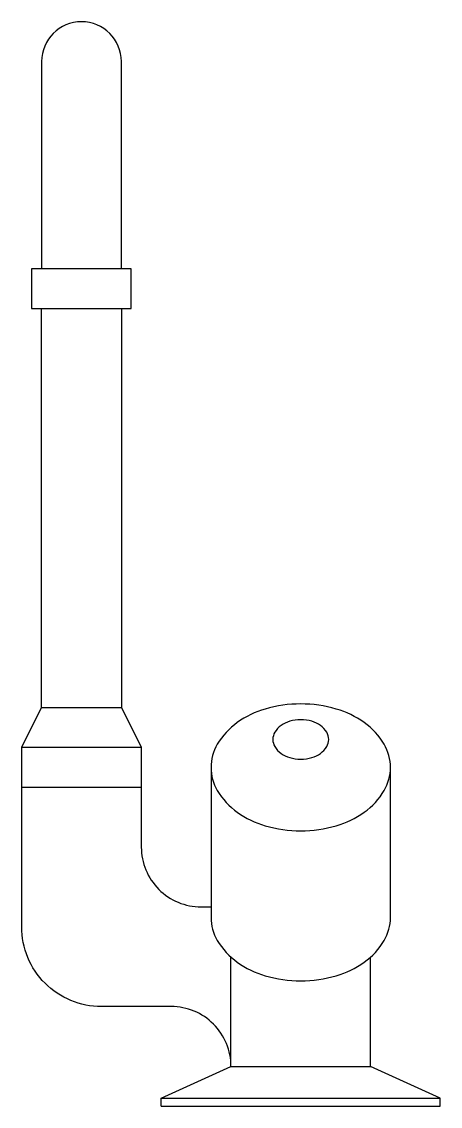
# Model space of a CAD drawing. Header units: millimetres. Extents: x -3060.384 to -3060.279, y 2876.503 to 2876.775.
import ezdxf

# ---------------------------------------------------------------- set-up
doc = ezdxf.new("R2010")
doc.units = ezdxf.units.MM
doc.header["$LTSCALE"] = 10
doc.layers.add('cozinha_pias', color=2, linetype='Continuous')

msp = doc.modelspace()

# ---------------------------------------------------------------- linework, layer by layer
at = {"layer": 'cozinha_pias', "color": 1}
for p, q in [((-3060.37919, 2876.60341), (-3060.35919, 2876.60341)), ((-3060.38419, 2876.59341), (-3060.35419, 2876.59341)), ((-3060.38419, 2876.58341), (-3060.35419, 2876.58341)), ((-3060.33169, 2876.51341), (-3060.33169, 2876.51341)), ((-3060.33169, 2876.51341), (-3060.29669, 2876.51341)), ((-3060.34919, 2876.50541), (-3060.27919, 2876.50541)), ((-3060.34919, 2876.50341), (-3060.27919, 2876.50341))]:
    msp.add_line(p, q, dxfattribs=at)
for points in [[(-3060.35919, 2876.71341), (-3060.35919, 2876.76533, 1), (-3060.37919, 2876.76533), (-3060.37919, 2876.71341)], [(-3060.33169, 2876.51341, 0.414214), (-3060.34669, 2876.52841), (-3060.36419, 2876.52841, -0.414214), (-3060.38419, 2876.54841), (-3060.38419, 2876.59341), (-3060.37919, 2876.60341), (-3060.37919, 2876.70341)], [(-3060.35919, 2876.70341), (-3060.35919, 2876.60341), (-3060.35419, 2876.59341), (-3060.35419, 2876.56841, 0.414214), (-3060.33919, 2876.55341), (-3060.33669, 2876.55341)], [(-3060.33669, 2876.58838), (-3060.33669, 2876.55078, 0.133256), (-3060.33512, 2876.545, 0.106756), (-3060.3301, 2876.53953, 0.082828), (-3060.3231, 2876.53615, 0.071352), (-3060.31419, 2876.53487, 0.071352), (-3060.30527, 2876.53615, 0.082828), (-3060.29828, 2876.53953, 0.106756), (-3060.29326, 2876.545, 0.133256), (-3060.29169, 2876.55078), (-3060.29169, 2876.58838)]]:
    msp.add_lwpolyline(points, format="xyb", dxfattribs=at)
msp.add_lwpolyline([(-3060.38169, 2876.71341), (-3060.38169, 2876.70341), (-3060.35669, 2876.70341), (-3060.35669, 2876.71341)], close=True, dxfattribs=at)
for points in [[(-3060.29169, 2876.58838, 0.133256), (-3060.29326, 2876.59416, 0.106756), (-3060.29828, 2876.59963, 0.082828), (-3060.30527, 2876.60301, 0.071352), (-3060.31419, 2876.60429, 0.071352), (-3060.3231, 2876.60301, 0.082828), (-3060.3301, 2876.59963, 0.106756), (-3060.33512, 2876.59416, 0.133256), (-3060.33669, 2876.58838, 0.133256), (-3060.33512, 2876.5826, 0.106756), (-3060.3301, 2876.57713, 0.082828), (-3060.3231, 2876.57375, 0.071352), (-3060.31419, 2876.57247, 0.071352), (-3060.30527, 2876.57375, 0.082828), (-3060.29828, 2876.57713, 0.106756), (-3060.29326, 2876.5826, 0.133256)], [(-3060.32119, 2876.59538, 0.133256), (-3060.3207, 2876.59359, 0.106756), (-3060.31914, 2876.59188, 0.082828), (-3060.31696, 2876.59083, 0.071352), (-3060.31419, 2876.59043, 0.071352), (-3060.31141, 2876.59083, 0.082828), (-3060.30924, 2876.59188, 0.106756), (-3060.30768, 2876.59359, 0.133256), (-3060.30719, 2876.59538, 0.133256), (-3060.30768, 2876.59718, 0.106756), (-3060.30924, 2876.59888, 0.082828), (-3060.31141, 2876.59994, 0.071352), (-3060.31419, 2876.60033, 0.071352), (-3060.31696, 2876.59994, 0.082828), (-3060.31914, 2876.59888, 0.106756), (-3060.3207, 2876.59718, 0.133256)]]:
    msp.add_lwpolyline(points, format="xyb", close=True, dxfattribs=at)
for points in [[(-3060.34919, 2876.50341), (-3060.34919, 2876.50541), (-3060.33169, 2876.51341), (-3060.33169, 2876.5408)], [(-3060.27919, 2876.50341), (-3060.27919, 2876.50541), (-3060.29669, 2876.51341), (-3060.29669, 2876.5408)]]:
    msp.add_lwpolyline(points, dxfattribs=at)

doc.saveas('drawing.dxf')
